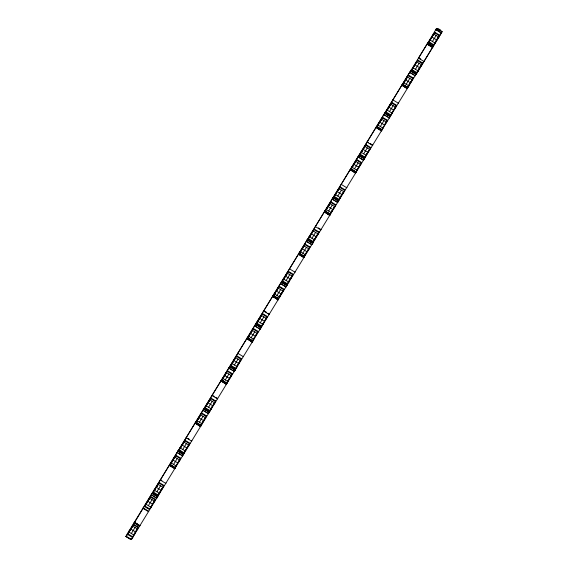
<?xml version="1.0" encoding="UTF-8"?>
<svg xmlns="http://www.w3.org/2000/svg" width="568" height="568" viewBox="0 0 568 568"><rect width="100%" height="100%" fill="white"/><g stroke="black" fill="none" stroke-linecap="round" stroke-linejoin="round"><path stroke-width="0.85" d="M183.365 454.492L177.99 450.964L151.266 494.778L156.59 498.399L157.634 496.553L152.139 493.201L127.118 534.097L126.061 536.575L131.414 539.536L416.081 74.167L415.165 75.807L409.67 72.463L410.586 70.822L383.826 114.701L389.321 118.045L391.203 114.821M410.7 71.149L415.946 74.351M416.103 74.365L441.584 32.582C443.005 30.913 436.508 26.788 436.089 29.238L410.65 70.943L416.145 74.294L441.535 32.802L436.039 29.451M127.566 534.403L127.878 533.842L132.607 536.725L132.294 537.278L127.566 534.403L133.728 524.285L138.457 527.161L138.145 527.722L133.416 524.839L133.728 524.285M144.591 506.585L144.897 506.031L149.625 508.907L149.32 509.46L144.591 506.585L150.747 496.467L155.476 499.35L155.171 499.904L150.442 497.021L150.747 496.467M153.104 492.669L153.41 492.115L158.138 494.998L157.833 495.552L153.104 492.669L159.26 482.551L163.989 485.434L163.683 485.988L158.955 483.105L159.26 482.551M169.214 465.469L174.759 468.721M169.797 465.384L170.109 464.83L174.837 467.712L174.525 468.266L169.797 465.384L175.959 455.266L180.688 458.149L180.375 458.703L175.647 455.82L175.959 455.266M177.99 450.964L177.067 452.604L182.562 455.955L184.444 452.724M183.421 454.549L177.926 451.205L203.834 408.726L205.325 409.592L203.713 408.91M178.948 450.431L179.254 449.877L183.982 452.76L183.677 453.314L178.948 450.431L185.104 440.314L189.84 443.196L189.527 443.75L184.799 440.867L185.104 440.314M186.361 437.41L186.141 437.807L191.636 441.151L191.856 440.754M195.641 423.146L195.953 422.592L200.681 425.475L200.369 426.028L195.641 423.146L201.803 413.028L206.532 415.911L206.219 416.465L201.491 413.582L201.803 413.028M203.834 408.726L202.911 410.366L208.406 413.717L209.209 412.254M210.295 410.486L209.265 412.311L203.77 408.967L281.366 282.012L282.935 282.928M204.792 408.193L205.098 407.639L209.833 410.522L209.521 411.076L204.792 408.193L210.948 398.076L215.684 400.958L215.371 401.512L210.643 398.63L210.948 398.076M221.484 380.908L221.797 380.354L226.525 383.237L226.213 383.79L221.484 380.908L227.647 370.79L232.376 373.673L232.064 374.227L227.335 371.344L227.647 370.79M231.247 367.404L229.678 366.488L228.762 368.128L234.25 371.472L236.139 368.249M230.636 365.955L230.949 365.401L235.677 368.277L235.365 368.838L230.636 365.955L236.799 355.838L241.528 358.72L241.215 359.274L236.487 356.392L236.799 355.838M238.049 352.934L237.829 353.331L243.324 356.676L243.544 356.278M166.012 482.992L165.785 483.389L160.297 480.045L160.517 479.648L161.887 480.485M247.328 338.67L247.641 338.116L252.369 340.999L252.057 341.553L247.328 338.67L253.491 328.553L258.22 331.435L257.907 331.989L253.179 329.106L253.491 328.553M256.48 323.717L256.793 323.164L261.521 326.039L261.209 326.6L256.48 323.717L262.643 313.6L267.372 316.482L267.059 317.036L262.331 314.154L262.643 313.6M273.173 296.432L273.485 295.878L278.214 298.761L277.901 299.315L273.173 296.432L279.335 286.315L284.064 289.197L283.751 289.751L279.023 286.868L279.335 286.315M282.324 281.479L282.637 280.926L287.365 283.801L287.053 284.355L282.324 281.479L288.487 271.362L293.216 274.245L292.903 274.798L288.175 271.916L288.487 271.362M289.737 268.458L289.517 268.856L295.012 272.2L295.232 271.802M299.016 254.194L299.329 253.64L304.058 256.523L303.752 257.077L299.016 254.194L305.179 244.077L309.908 246.959L309.603 247.513L304.867 244.63L305.179 244.077M313.671 241.535L312.641 243.36L307.153 240.016L333.054 197.536L337.087 199.95M308.168 239.242L308.481 238.688L313.209 241.563L312.897 242.117L308.168 239.242L314.331 229.124L319.06 232.007L318.747 232.56L314.019 229.678L314.331 229.124M315.588 226.22L315.361 226.618L320.856 229.962L321.076 229.564L318.329 227.889M324.868 211.956L325.173 211.403L329.901 214.278L329.596 214.839L324.868 211.956L331.023 201.839L335.752 204.721L335.447 205.275L330.718 202.393L331.023 201.839M334.012 197.004L334.325 196.45L339.053 199.325L338.741 199.879L334.012 197.004L340.175 186.886L344.904 189.769L344.591 190.323L339.863 187.44L340.175 186.886M341.432 183.982L341.205 184.38L346.7 187.724L346.92 187.326M350.712 169.718L351.017 169.165L355.745 172.04L355.44 172.601L350.712 169.718L356.867 159.601L361.596 162.483L361.291 163.037L356.562 160.155L356.867 159.601M339.515 199.297L337.633 202.52L332.138 199.176L358.784 155.483L360.396 156.164L358.898 155.298L357.982 156.938L363.477 160.282L364.393 158.642M365.359 157.059L364.336 158.884L358.841 155.54L384.742 113.06L388.775 115.474M359.856 154.766L360.169 154.212L364.897 157.088L364.585 157.641L359.856 154.766L366.019 144.648L370.748 147.531L370.435 148.085L365.707 145.202L366.019 144.648M376.556 127.481L376.861 126.927L381.589 129.802L381.284 130.356L376.556 127.481L382.711 117.363L387.44 120.246L387.135 120.799L382.406 117.917L382.711 117.363M312.705 243.118L311.228 242.181L312.705 243.118L311.789 244.758L306.294 241.414L307.21 239.774L280.45 283.652L285.938 286.996L287.827 283.773M385.7 112.528L386.013 111.974L390.741 114.85L390.429 115.403L385.7 112.528L391.863 102.41L396.592 105.293L396.286 105.847L391.551 102.964L391.863 102.41M393.12 99.499L392.893 99.904L398.388 103.248L398.615 102.851M402.4 85.243L402.705 84.689L407.441 87.564L407.128 88.118L402.4 85.243L408.555 75.125L413.291 78.008L412.979 78.561L408.25 75.679L408.555 75.125M410.607 71.021L411.488 69.452M411.658 70.198L411.97 69.644L416.699 72.526L416.394 73.08L411.658 70.198L417.821 60.08L422.549 62.963L422.244 63.517L417.508 60.634L417.821 60.08M424.225 61.088L424.005 61.486L418.51 58.142L418.73 57.744M427.086 44.119L432.582 47.463L427.086 44.119L418.51 58.142M428.684 42.38L428.989 41.826L433.718 44.709L433.412 45.262L428.684 42.38L434.839 32.262L439.568 35.145L439.263 35.699L434.534 32.816L434.839 32.262M441.371 33.079L441.94 31.432L441.371 33.079L435.876 29.728L436.65 28.407M435.876 29.728L437.033 28.443M126.905 535.134L126.061 536.575L131.428 539.522L131.03 539.501M131.35 539.6L133.075 536.689L132.237 537.406M153.885 490.496L154.134 490.077L159.651 493.386M179.729 448.258L179.978 447.84L185.495 451.148M205.573 406.021L205.822 405.602L211.339 408.91M231.417 363.783L231.666 363.364M257.261 321.545L257.517 321.119L263.027 324.434M283.105 279.307L283.361 278.881L288.871 282.197L288.601 282.651M308.949 237.069L309.205 236.643L314.715 239.959L314.445 240.413M334.793 194.831L335.049 194.405M360.637 152.593L360.893 152.167M386.481 110.355L386.737 109.929M159.381 493.848L159.629 493.422M185.225 451.61L185.473 451.184M211.069 409.372L211.317 408.946M236.913 367.127L237.161 366.708L231.687 363.328M262.757 324.889L263.005 324.47M340.289 198.175L340.544 197.756L335.063 194.377M366.133 155.937L366.388 155.518M391.977 113.699L392.232 113.273M128.986 531.186L129.234 530.775M134.481 534.531L134.722 534.119M412.318 68.231L412.56 67.826M417.814 71.575L418.055 71.17M158.6 494.962L157.577 496.787L152.082 493.443L177.152 452.462L182.647 455.806M261.983 326.011L260.953 327.835L255.522 324.25L254.606 325.89L260.094 329.234L261.017 327.594L259.541 326.657M171.571 462.437C169.456 465.973 173.801 458.759 171.635 462.38M223.267 377.961C221.087 381.604 225.503 374.262 223.331 377.905M274.955 293.486C272.768 297.135 277.205 289.772 275.019 293.429M326.643 209.01C324.456 212.659 328.893 205.296 326.706 208.953M329.071 205.034C326.891 208.683 331.329 201.321 329.142 204.977M378.331 124.534C376.144 128.183 380.581 120.821 378.394 124.477M380.766 120.558C378.607 124.151 383.017 116.838 380.83 120.501M162.043 488.622C159.92 492.165 164.28 484.944 162.107 488.572M213.731 404.146C211.615 407.682 215.961 400.475 213.795 404.089M265.419 319.67C263.24 323.313 267.663 315.978 265.483 319.614M317.107 235.195C314.928 238.844 319.365 231.481 317.171 235.138M209.003 401.271C211.339 397.486 206.759 404.934 209.067 401.214M260.691 316.795C263.019 313.018 258.454 320.451 260.755 316.738M312.379 232.319C314.693 228.57 310.178 235.919 312.443 232.262M440.143 30.502L436.934 28.67L440.321 30.324M176.307 465.32C178.636 461.535 174.035 469.033 176.371 465.263M227.995 380.837C230.331 377.06 225.723 384.557 228.059 380.787M279.683 296.361C282.019 292.584 277.44 300.032 279.747 296.304M333.806 207.909C336.121 204.168 331.598 211.516 333.87 207.852M383.059 127.409C385.374 123.661 380.858 131.016 383.123 127.353M385.495 123.433C387.83 119.656 383.222 127.154 385.558 123.377M177.926 451.205L202.996 410.224L208.491 413.568M203.77 408.967L228.84 367.986L234.335 371.33M235.109 370.073L229.614 366.729L254.684 325.748L260.179 329.092M307.153 240.016L332.216 199.034L337.711 202.378M358.841 155.54L383.904 114.558L389.399 117.903M131.336 533.501L135.006 527.509M148.354 505.69L152.025 499.691M156.903 491.718L160.503 485.832M173.595 464.432L177.195 458.546M182.747 449.48L186.347 443.594M199.439 422.194L203.039 416.308M208.591 407.242L212.191 401.356M225.283 379.956L228.883 374.071M234.435 365.004L238.035 359.118M251.127 337.719L254.734 331.833M260.279 322.766L263.879 316.88M276.978 295.481L280.578 289.595M286.123 280.528L289.723 274.642M302.822 253.243L306.422 247.357M311.967 238.29L315.567 232.404M328.666 211.005L332.266 205.119M337.811 196.052L341.411 190.166M354.51 168.767L358.11 162.881M363.655 153.807L367.262 147.928M380.354 126.529L383.954 120.643M389.506 111.569L393.106 105.691M406.198 84.291L409.798 78.405M415.428 69.303L419.099 63.304M432.447 41.485L436.117 35.486M132.294 537.278L138.457 527.161M149.32 509.46L155.476 499.35M157.833 495.552L163.989 485.434M174.525 468.266L180.688 458.149M183.677 453.314L189.84 443.196M200.369 426.028L206.532 415.911M209.521 411.076L215.684 400.958M226.213 383.79L232.376 373.673M235.365 368.838L241.528 358.72M252.057 341.553L258.22 331.435M261.209 326.6L267.372 316.482M277.901 299.315L284.064 289.197M287.053 284.355L293.216 274.245M303.752 257.077L309.908 246.959M312.897 242.117L319.06 232.007M329.596 214.839L335.752 204.721M338.741 199.879L344.904 189.769M355.44 172.601L361.596 162.483M364.585 157.641L370.748 147.531M381.284 130.356L387.44 120.246M390.429 115.403L396.592 105.293M407.128 88.118L413.291 78.008M416.394 73.08L422.549 62.963M433.412 45.262L439.568 35.145M127.715 537.612L130.768 539.465M441.584 32.582L442.145 31.751M286.741 285.541L285.399 284.426M235.053 370.016L231.858 367.773M125.855 536.256L131.428 539.522M436.089 29.238L436.48 28.606M410.472 71.007L412.084 71.689M332.94 197.721L334.552 198.402M257.02 325.116L255.408 324.434L280.528 283.51L286.024 286.854M436.316 29.657L441.23 32.646M433.37 33.817L438.865 37.161M431.914 37.048L436.643 39.923M429.699 39.81L435.195 43.161M419.418 58.163L420.789 58.994M416.351 61.628L421.846 64.979M414.896 64.866L419.624 67.741M412.68 67.627L418.176 70.972M412.162 71.738L414.619 73.237M415.243 75.665L409.755 72.321L384.685 113.302L390.18 116.646L388.768 115.467M407.05 76.73L412.545 80.074M405.63 79.903L410.366 82.786M403.45 82.616L408.946 85.96M390.358 104.015L395.853 107.359M388.938 107.189L393.667 110.071M386.758 109.901L392.247 113.245M384.763 113.153L390.259 116.497M381.206 118.968L386.701 122.312M379.786 122.141L384.515 125.024M377.606 124.853L383.102 128.198M368.646 142.575L367.276 141.744L367.049 142.142L372.544 145.486L372.764 145.088L370.024 143.413M364.514 146.253L370.002 149.597M363.094 149.427L367.823 152.309M360.914 152.139L366.403 155.483M361.085 156.583L362.931 157.712M358.919 155.391L364.415 158.735M363.555 160.141L358.06 156.796L332.997 197.778L338.485 201.122M355.362 161.206L360.857 164.55M353.942 164.379L358.671 167.262M351.762 167.091L357.258 170.435M338.67 188.491L344.158 191.835M337.25 191.664L341.979 194.547M333.075 197.629L338.571 200.973M329.518 203.443L335.014 206.795M328.098 206.617L332.827 209.5M325.918 209.329L331.414 212.673M312.826 230.729L318.314 234.073M311.406 233.902L316.135 236.785M307.231 239.866L312.727 243.21M311.868 244.616L306.372 241.272L281.309 282.253L286.797 285.597M303.674 245.681L309.169 249.032M302.254 248.862L306.983 251.738M300.074 251.567L305.563 254.911M286.975 272.967L292.47 276.311M285.562 276.14L290.291 279.023M281.387 282.104L286.883 285.448M277.83 287.919L283.318 291.27M276.41 291.1L281.139 293.976M274.23 293.805L279.719 297.149M266.64 312.364L263.893 310.696L263.673 311.094L269.168 314.438L269.388 314.04L268.018 313.202M261.131 315.204L266.626 318.556M259.718 318.378L264.447 321.261M255.543 324.342L261.039 327.686M251.986 330.157L257.474 333.508M250.566 333.338L255.295 336.213M248.386 336.043L253.875 339.387M235.287 357.442L240.782 360.794M233.874 360.616L238.603 363.499M229.699 366.58L235.195 369.931M226.142 372.395L231.63 375.746M224.722 375.576L229.451 378.451M222.535 378.281L228.031 381.625M214.264 396.421L212.205 395.172L211.985 395.569L217.48 398.913L217.7 398.516L215.641 397.259M209.443 399.68L214.938 403.031M208.023 402.861L212.759 405.737M205.403 409.642L207.242 410.756M203.855 408.818L209.344 412.169M200.291 414.64L205.786 417.984M198.878 417.814L203.607 420.689M196.691 420.519L202.187 423.863M187.738 438.248L189.109 439.078M183.599 441.918L189.094 445.269M182.179 445.099L186.915 447.975M178.011 451.056L183.499 454.407M174.447 456.878L179.942 460.222M173.034 460.052L177.763 462.927M170.847 462.757L176.343 466.108M157.755 484.156L163.25 487.507M156.335 487.337L161.063 490.212M152.167 493.294L157.655 496.645M156.796 498.044L151.308 494.7L126.124 536.511L125.933 536.178M149.278 498.015L154.773 501.359M147.822 501.246L152.551 504.128M145.607 504.015L151.102 507.359M132.259 525.833L137.747 529.177M130.803 529.064L135.532 531.946M128.588 531.833L134.076 535.177M128.68 532.571L130.171 530.121L128.68 532.571M131.109 528.595L132.607 526.145L131.109 528.595M145.699 504.753L147.19 502.304L145.699 504.753M148.127 500.777L149.625 498.328L148.127 500.777M154.177 490.901L155.667 488.452L154.177 490.901M156.605 486.925L158.103 484.476L156.605 486.925M133.409 535.446L134.9 532.997L133.409 535.446M135.837 531.47L137.335 529.021L135.837 531.47M173.304 459.64L174.795 457.19L173.304 459.64M150.428 507.629L151.919 505.179L150.428 507.629M180.02 448.663L181.511 446.214L180.02 448.663M152.863 503.653L154.354 501.21L152.863 503.653M182.449 444.687L183.947 442.238L182.449 444.687M158.905 493.777L160.396 491.334L158.905 493.777M196.713 421.378L198.204 418.928L196.713 421.378M199.148 417.402L200.639 414.952L199.148 417.402M178.032 462.522L179.523 460.073L178.032 462.522M205.864 406.425L207.356 403.976L205.864 406.425M184.749 451.539L186.24 449.096L184.749 451.539M187.177 447.563L188.675 445.12L187.177 447.563M224.992 375.164L226.483 372.714L224.992 375.164M201.441 424.26L202.939 421.811L201.441 424.26M203.876 420.285L205.367 417.835L203.876 420.285M231.709 364.187L233.199 361.738L231.709 364.187M234.137 360.211L235.635 357.762L234.137 360.211M210.593 409.301L212.084 406.851L210.593 409.301M248.401 336.902L249.899 334.453L248.401 336.902M250.836 332.926L252.327 330.477L250.836 332.926M229.72 378.047L231.211 375.597L229.72 378.047M257.553 321.95L259.043 319.5L257.553 321.95M236.437 367.063L237.928 364.613L236.437 367.063M238.872 363.087L240.363 360.637L238.872 363.087M276.68 290.688L278.171 288.239L276.68 290.688M253.129 339.778L254.627 337.335L253.129 339.778M283.396 279.712L284.887 277.262L283.396 279.712M255.564 335.802L257.055 333.359L255.564 335.802M285.832 275.736L287.323 273.286L285.832 275.736M262.281 324.825L263.772 322.375L262.281 324.825M300.089 252.426L301.587 249.977L300.089 252.426M302.524 248.45L304.015 246.001L302.524 248.45M281.409 293.564L282.899 291.121L281.409 293.564M309.24 237.474L310.739 235.024L309.24 237.474M288.125 282.587L289.623 280.138L288.125 282.587M290.56 278.611L292.051 276.162L290.56 278.611M304.817 255.302L306.315 252.852L304.817 255.302M307.252 251.326L308.751 248.883L307.252 251.326M335.084 195.229L336.583 192.786L335.084 195.229M337.52 191.26L339.011 188.81L337.52 191.26M313.969 240.349L315.467 237.9L313.969 240.349M351.784 167.951L353.275 165.501L351.784 167.951M354.212 163.974L355.71 161.525L354.212 163.974M330.668 213.064L332.159 210.614L330.668 213.064M360.928 152.991L362.427 150.548L360.928 152.991M363.364 149.022L364.855 146.572L363.364 149.022M339.813 198.111L341.311 195.662L339.813 198.111M342.248 194.135L343.739 191.686L342.248 194.135M356.512 170.826L358.003 168.376L356.512 170.826M358.94 166.85L360.439 164.4L358.94 166.85M386.772 110.753L388.271 108.311L386.772 110.753M389.208 106.777L390.699 104.334L389.208 106.777M365.657 155.873L367.155 153.424L365.657 155.873M368.092 151.897L369.583 149.448L368.092 151.897M403.472 83.475L404.963 81.025L403.472 83.475M405.9 79.499L407.398 77.049L405.9 79.499M412.73 68.43L414.228 65.98L412.73 68.43M415.165 64.454L416.656 62.004L415.165 64.454M391.501 113.636L392.999 111.186L391.501 113.636M393.936 109.659L395.427 107.21L393.936 109.659M429.756 40.612L431.247 38.163L429.756 40.612M432.184 36.636L433.682 34.186L432.184 36.636M408.2 86.35L409.691 83.901L408.2 86.35M410.628 82.374L412.127 79.925L410.628 82.374M417.466 71.305L418.957 68.863L417.466 71.305M419.894 67.329L421.392 64.887L419.894 67.329M434.485 43.495L435.975 41.045L434.485 43.495M436.913 39.519L438.411 37.069L436.913 39.519M134.176 522.695L139.586 526.195L134.176 522.695M134.346 522.432L139.763 525.918L134.346 522.432M134.467 522.24L139.905 525.691L134.467 522.24M143.207 507.934L142.987 508.332L148.482 511.676L148.702 511.278L143.207 507.934M169.555 464.894L174.965 468.38L169.555 464.894M169.924 464.276L175.327 467.784L169.924 464.276M195.108 423.139L200.554 426.575L195.108 423.139M195.399 422.656L200.809 426.142L195.399 422.656M195.768 422.038L201.171 425.546L195.768 422.038M220.952 380.901L226.398 384.337L220.952 380.901M221.243 380.418L226.653 383.904L221.243 380.418M221.612 379.8L227.015 383.308L221.612 379.8M246.803 338.663L252.242 342.099L246.803 338.663M247.087 338.18L252.504 341.666L247.087 338.18M247.456 337.562L252.859 341.07L247.456 337.562M272.647 296.425L278.086 299.861L272.647 296.425M272.931 295.942L278.348 299.428L272.931 295.942M273.3 295.325L278.703 298.832L273.3 295.325M298.491 254.187L303.93 257.623L298.491 254.187M298.775 253.704L304.192 257.19L298.775 253.704M299.144 253.079L304.547 256.594L299.144 253.079M324.335 211.942L329.774 215.379L324.335 211.942M324.619 211.466L330.036 214.952L324.619 211.466M324.988 210.842L330.391 214.356L324.988 210.842M350.179 169.704L355.618 173.141L350.179 169.704M350.463 169.228L355.88 172.715L350.463 169.228M350.832 168.604L356.235 172.118L350.832 168.604M376.023 127.466L381.469 130.903L376.023 127.466M376.307 126.991L381.724 130.477L376.307 126.991M376.683 126.366L382.079 129.88L376.683 126.366M401.867 85.228L407.313 88.665L401.867 85.228M402.158 84.746L407.568 88.239L402.158 84.746M402.527 84.128L407.923 87.642L402.527 84.128M427.42 43.551L432.837 47.03L427.42 43.551M427.761 42.983L433.171 46.484L427.761 42.983"/></g></svg>
